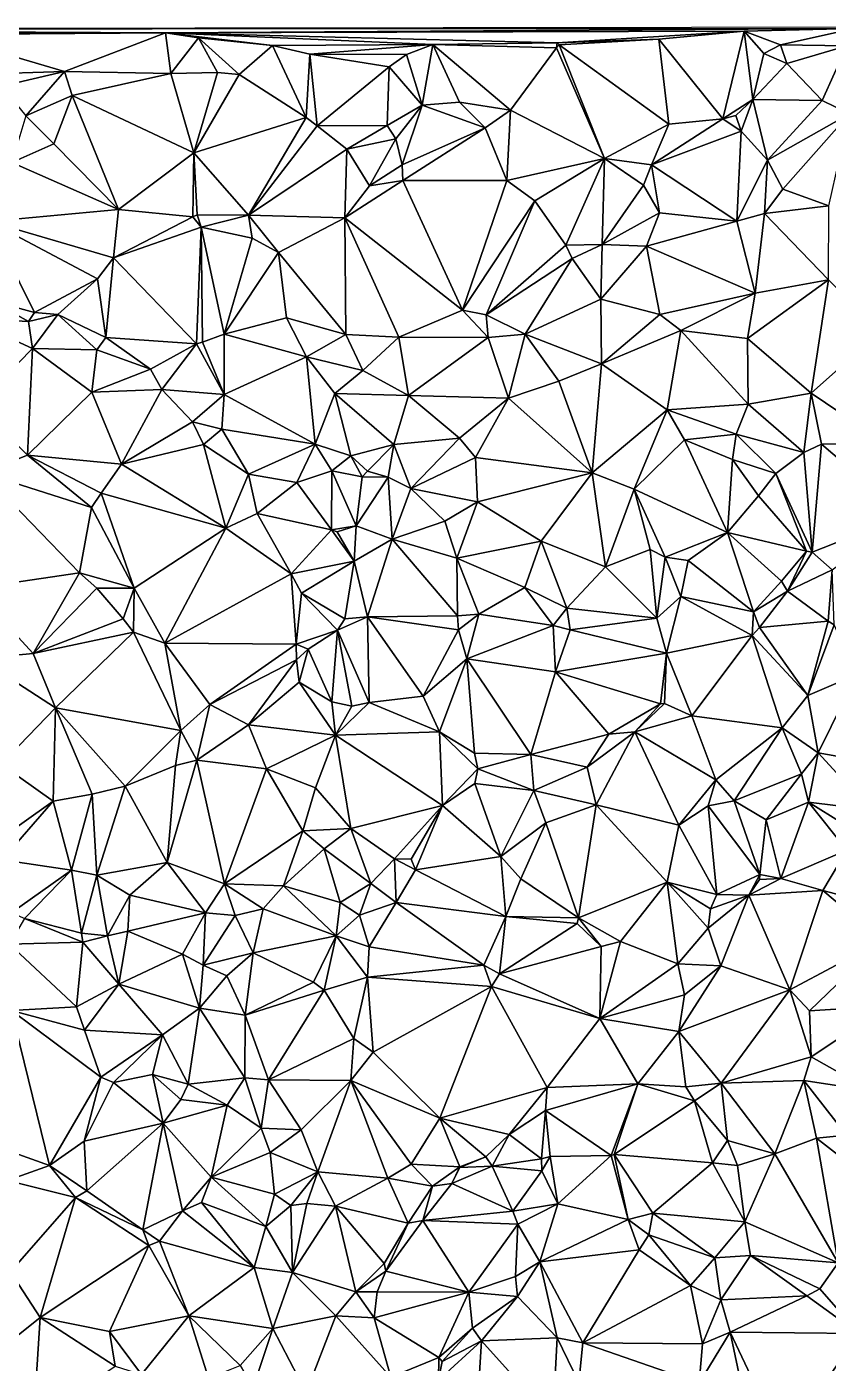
# Model space of a CAD drawing. Header units: metres. Extents: x -15 to 15, y -15 to 15.
# Drawn here: x -4.93 to 4.99, y -1.55 to 14.99 of the extents above; entities that cross this region are included whole.
import ezdxf

# ---------------------------------------------------------------- set-up
doc = ezdxf.new("R2010")
doc.units = ezdxf.units.M
doc.layers.add('STREET_MESH', color=7, linetype='Continuous')

msp = doc.modelspace()

# ---------------------------------------------------------------- linework, layer by layer
at = {"layer": 'STREET_MESH'}
for points in [[(9.437, 14.995), (-12.063, 14.966), (5.308, 14.973)], [(-12.063, 14.966), (-3.208, 14.921), (5.308, 14.973)], [(-9.288, 14.923), (-3.208, 14.921), (-12.063, 14.966)], [(-3.208, 14.921), (-9.288, 14.923), (-6.015, 14.897)], [(-4.457, 14.44), (-3.208, 14.921), (-6.015, 14.897)], [(-5.504, 14.409), (-4.457, 14.44), (-6.015, 14.897)], [(-4.457, 14.44), (-3.145, 14.416), (-3.208, 14.921)], [(-3.208, 14.921), (3.948, 14.94), (5.308, 14.973)], [(1.634, 14.796), (3.948, 14.94), (-3.208, 14.921)], [(1.634, 14.796), (-3.208, 14.921), (0.098, 14.773)], [(-3.208, 14.921), (-1.887, 14.763), (0.098, 14.773)], [(-2.8, 14.858), (-1.887, 14.763), (-3.208, 14.921)], [(-3.145, 14.416), (-2.8, 14.858), (-3.208, 14.921)], [(3.948, 14.94), (1.634, 14.796), (2.892, 14.84)], [(3.685, 13.854), (3.948, 14.94), (2.892, 14.84)], [(4.054, 14.095), (3.948, 14.94), (3.685, 13.854)], [(3.948, 14.94), (4.398, 14.772), (5.308, 14.973)], [(4.054, 14.095), (4.191, 14.664), (3.948, 14.94)], [(4.191, 14.664), (4.398, 14.772), (3.948, 14.94)], [(4.398, 14.772), (5.22, 14.76), (5.308, 14.973)], [(-2.566, 14.43), (-2.8, 14.858), (-3.145, 14.416)], [(-2.8, 14.858), (-2.566, 14.43), (-2.3, 14.402)], [(-1.887, 14.763), (-2.8, 14.858), (-2.3, 14.402)], [(-1.887, 14.763), (-2.3, 14.402), (-1.47, 13.871)], [(0.098, 14.773), (-1.887, 14.763), (-1.422, 14.654)], [(-1.887, 14.763), (-1.47, 13.871), (-1.422, 14.654)], [(-0.227, 14.652), (0.098, 14.773), (-1.422, 14.654)], [(-0.227, 14.652), (-0.033, 14.023), (0.098, 14.773)], [(-0.033, 14.023), (0.428, 14.06), (0.098, 14.773)], [(1.627, 14.733), (1.634, 14.796), (0.098, 14.773)], [(1.06, 13.963), (1.627, 14.733), (0.098, 14.773)], [(0.428, 14.06), (1.06, 13.963), (0.098, 14.773)], [(1.627, 14.733), (1.06, 13.963), (2.22, 13.362)], [(1.661, 14.769), (1.634, 14.796), (1.627, 14.733)], [(1.661, 14.769), (1.627, 14.733), (2.22, 13.362)], [(1.634, 14.796), (1.661, 14.769), (2.892, 14.84)], [(1.661, 14.769), (3.018, 13.787), (2.892, 14.84)], [(3.018, 13.787), (1.661, 14.769), (2.22, 13.362)], [(3.018, 13.787), (3.685, 13.854), (2.892, 14.84)], [(4.398, 14.772), (4.191, 14.664), (4.475, 14.541)], [(4.398, 14.772), (4.475, 14.541), (5.22, 14.76)], [(4.475, 14.541), (4.915, 14.082), (5.22, 14.76)], [(4.915, 14.082), (5.251, 13.916), (5.22, 14.76)], [(-1.422, 14.654), (-1.47, 13.871), (-1.335, 13.768)], [(-0.443, 14.498), (-1.422, 14.654), (-1.335, 13.768)], [(-0.443, 14.498), (-0.227, 14.652), (-1.422, 14.654)], [(-0.033, 14.023), (-0.227, 14.652), (-0.443, 14.498)], [(4.475, 14.541), (4.191, 14.664), (4.054, 14.095)], [(-4.457, 14.44), (-5.504, 14.409), (-5.232, 14.257)], [(-4.936, 13.892), (-4.457, 14.44), (-5.232, 14.257)], [(-4.457, 14.44), (-4.936, 13.892), (-4.362, 14.142)], [(-3.145, 14.416), (-4.457, 14.44), (-4.362, 14.142)], [(-2.86, 13.432), (-3.145, 14.416), (-4.362, 14.142)], [(-2.566, 14.43), (-3.145, 14.416), (-2.86, 13.432)], [(-2.3, 14.402), (-2.566, 14.43), (-2.86, 13.432)], [(-1.47, 13.871), (-2.3, 14.402), (-2.86, 13.432)], [(-0.469, 13.774), (-0.443, 14.498), (-1.335, 13.768)], [(-0.469, 13.774), (-0.033, 14.023), (-0.443, 14.498)], [(4.475, 14.541), (4.054, 14.095), (4.915, 14.082)], [(-4.936, 13.892), (-4.592, 13.546), (-4.362, 14.142)], [(-4.592, 13.546), (-3.79, 12.733), (-4.362, 14.142)], [(-3.79, 12.733), (-2.86, 13.432), (-4.362, 14.142)], [(3.847, 13.897), (4.054, 14.095), (3.685, 13.854)], [(3.847, 13.897), (3.913, 13.702), (4.054, 14.095)], [(4.054, 14.095), (3.913, 13.702), (4.237, 13.343)], [(4.054, 14.095), (4.237, 13.343), (4.915, 14.082)], [(4.237, 13.343), (5.251, 13.916), (4.915, 14.082)], [(-0.362, 13.608), (-0.033, 14.023), (-0.469, 13.774)], [(-0.033, 14.023), (-0.362, 13.608), (-0.28, 13.287)], [(0.744, 13.744), (-0.033, 14.023), (-0.28, 13.287)], [(0.744, 13.744), (0.428, 14.06), (-0.033, 14.023)], [(0.744, 13.744), (1.06, 13.963), (0.428, 14.06)], [(1.06, 13.963), (0.744, 13.744), (1.014, 13.091)], [(1.06, 13.963), (1.014, 13.091), (2.22, 13.362)], [(5.251, 13.916), (4.237, 13.343), (4.425, 12.983)], [(4.997, 12.778), (5.251, 13.916), (4.425, 12.983)], [(-4.936, 13.892), (-5.112, 13.313), (-4.592, 13.546)], [(-2.184, 12.661), (-1.47, 13.871), (-2.86, 13.432)], [(-1.47, 13.871), (-2.184, 12.661), (-1.335, 13.768)], [(-2.184, 12.661), (-0.967, 13.481), (-1.335, 13.768)], [(-0.967, 13.481), (-0.469, 13.774), (-1.335, 13.768)], [(-0.967, 13.481), (-0.362, 13.608), (-0.469, 13.774)], [(-0.273, 13.09), (0.744, 13.744), (-0.28, 13.287)], [(0.744, 13.744), (-0.273, 13.09), (1.014, 13.091)], [(2.802, 13.283), (3.018, 13.787), (2.22, 13.362)], [(3.018, 13.787), (2.802, 13.283), (3.685, 13.854)], [(2.802, 13.283), (3.913, 13.702), (3.685, 13.854)], [(3.913, 13.702), (3.847, 13.897), (3.685, 13.854)], [(-0.362, 13.608), (-0.967, 13.481), (-0.686, 13.027)], [(-0.362, 13.608), (-0.686, 13.027), (-0.28, 13.287)], [(3.913, 13.702), (2.802, 13.283), (3.857, 12.588)], [(4.237, 13.343), (3.913, 13.702), (3.857, 12.588)], [(-5.112, 13.313), (-3.79, 12.733), (-4.592, 13.546)], [(-3.79, 12.733), (-2.872, 12.642), (-2.86, 13.432)], [(-2.872, 12.642), (-2.816, 12.666), (-2.86, 13.432)], [(-2.816, 12.666), (-2.184, 12.661), (-2.86, 13.432)], [(-0.967, 13.481), (-2.184, 12.661), (-0.99, 12.63)], [(-0.686, 13.027), (-0.967, 13.481), (-0.99, 12.63)], [(-3.79, 12.733), (-5.112, 13.313), (-5.389, 12.585)], [(-0.686, 13.027), (-0.273, 13.09), (-0.28, 13.287)], [(1.014, 13.091), (1.359, 12.838), (2.22, 13.362)], [(1.359, 12.838), (1.742, 12.289), (2.22, 13.362)], [(1.742, 12.289), (2.193, 12.299), (2.22, 13.362)], [(2.193, 12.299), (2.705, 13.032), (2.22, 13.362)], [(2.705, 13.032), (2.802, 13.283), (2.22, 13.362)], [(2.902, 12.691), (2.802, 13.283), (2.705, 13.032)], [(2.802, 13.283), (2.902, 12.691), (3.857, 12.588)], [(4.202, 12.683), (4.237, 13.343), (3.857, 12.588)], [(4.237, 13.343), (4.202, 12.683), (4.425, 12.983)], [(-0.273, 13.09), (-0.686, 13.027), (-0.99, 12.63)], [(0.466, 11.484), (-0.273, 13.09), (-0.99, 12.63)], [(-0.273, 13.09), (0.466, 11.484), (1.014, 13.091)], [(0.466, 11.484), (1.359, 12.838), (1.014, 13.091)], [(2.193, 12.299), (2.902, 12.691), (2.705, 13.032)], [(4.202, 12.683), (4.997, 12.778), (4.425, 12.983)], [(0.466, 11.484), (0.758, 11.427), (1.359, 12.838)], [(0.758, 11.427), (1.742, 12.289), (1.359, 12.838)], [(4.991, 11.86), (4.997, 12.778), (4.202, 12.683)], [(-3.79, 12.733), (-5.389, 12.585), (-3.854, 12.132)], [(-3.854, 12.132), (-5.389, 12.585), (-4.052, 11.875)], [(-5.389, 12.585), (-4.828, 11.457), (-4.052, 11.875)], [(-4.828, 11.457), (-5.389, 12.585), (-5.362, 11.6)], [(-2.872, 12.642), (-3.79, 12.733), (-3.854, 12.132)], [(-2.872, 12.642), (-3.854, 12.132), (-2.769, 12.513)], [(-2.816, 12.666), (-2.872, 12.642), (-2.769, 12.513)], [(-2.184, 12.661), (-2.816, 12.666), (-2.769, 12.513)], [(-2.136, 12.379), (-2.184, 12.661), (-2.769, 12.513)], [(-0.99, 12.63), (-2.184, 12.661), (-1.812, 12.2)], [(-2.184, 12.661), (-2.136, 12.379), (-1.812, 12.2)], [(-0.979, 11.183), (-0.99, 12.63), (-1.812, 12.2)], [(-0.99, 12.63), (-0.979, 11.183), (-0.324, 11.15)], [(0.466, 11.484), (-0.99, 12.63), (-0.324, 11.15)], [(2.902, 12.691), (2.193, 12.299), (2.739, 12.28)], [(2.902, 12.691), (2.739, 12.28), (3.857, 12.588)], [(3.857, 12.588), (2.739, 12.28), (4.083, 11.694)], [(4.202, 12.683), (3.857, 12.588), (4.083, 11.694)], [(4.991, 11.86), (4.202, 12.683), (4.083, 11.694)], [(-2.769, 12.513), (-3.854, 12.132), (-2.825, 11.069)], [(-2.752, 11.091), (-2.769, 12.513), (-2.825, 11.069)], [(-2.769, 12.513), (-2.752, 11.091), (-2.482, 11.189)], [(-2.136, 12.379), (-2.769, 12.513), (-2.482, 11.189)], [(-1.812, 12.2), (-2.136, 12.379), (-2.482, 11.189)], [(1.742, 12.289), (0.758, 11.427), (1.823, 12.125)], [(1.742, 12.289), (1.823, 12.125), (2.193, 12.299)], [(2.193, 12.299), (1.823, 12.125), (2.175, 11.623)], [(2.739, 12.28), (2.193, 12.299), (2.175, 11.623)], [(2.906, 11.43), (2.739, 12.28), (2.175, 11.623)], [(2.739, 12.28), (2.906, 11.43), (4.083, 11.694)], [(-3.947, 11.148), (-3.854, 12.132), (-4.052, 11.875)], [(-3.854, 12.132), (-3.947, 11.148), (-2.825, 11.069)], [(-1.712, 11.389), (-1.812, 12.2), (-2.482, 11.189)], [(-1.712, 11.389), (-0.979, 11.183), (-1.812, 12.2)], [(0.758, 11.427), (1.238, 11.189), (1.823, 12.125)], [(1.823, 12.125), (1.238, 11.189), (2.175, 11.623)], [(-4.828, 11.457), (-4.542, 11.432), (-4.052, 11.875)], [(-4.542, 11.432), (-3.947, 11.148), (-4.052, 11.875)], [(3.99, 11.135), (4.991, 11.86), (4.083, 11.694)], [(4.991, 11.86), (3.99, 11.135), (4.779, 10.458)], [(5.641, 11.226), (4.991, 11.86), (4.779, 10.458)], [(-5.675, 11.386), (-4.906, 11.344), (-5.362, 11.6)], [(-4.906, 11.344), (-4.828, 11.457), (-5.362, 11.6)], [(1.238, 11.189), (2.182, 10.82), (2.175, 11.623)], [(2.182, 10.82), (2.906, 11.43), (2.175, 11.623)], [(2.906, 11.43), (3.167, 11.232), (4.083, 11.694)], [(3.167, 11.232), (3.99, 11.135), (4.083, 11.694)], [(-4.906, 11.344), (-4.542, 11.432), (-4.828, 11.457)], [(-4.542, 11.432), (-4.906, 11.344), (-4.853, 11.013)], [(-4.057, 10.994), (-4.542, 11.432), (-4.853, 11.013)], [(-3.947, 11.148), (-4.542, 11.432), (-4.057, 10.994)], [(0.78, 11.149), (0.466, 11.484), (-0.324, 11.15)], [(0.78, 11.149), (0.758, 11.427), (0.466, 11.484)], [(0.78, 11.149), (1.238, 11.189), (0.758, 11.427)], [(3.167, 11.232), (2.906, 11.43), (2.182, 10.82)], [(-5.675, 11.386), (-5.539, 10.314), (-4.853, 11.013)], [(-4.906, 11.344), (-5.675, 11.386), (-4.853, 11.013)], [(-1.466, 10.906), (-1.712, 11.389), (-2.482, 11.189)], [(-1.712, 11.389), (-1.466, 10.906), (-0.979, 11.183)], [(-3.395, 10.757), (-3.947, 11.148), (-4.057, 10.994)], [(-3.947, 11.148), (-3.395, 10.757), (-2.825, 11.069)], [(-2.752, 11.091), (-2.825, 11.069), (-2.485, 10.442)], [(-2.752, 11.091), (-2.485, 10.442), (-2.482, 11.189)], [(-2.485, 10.442), (-1.466, 10.906), (-2.482, 11.189)], [(-1.466, 10.906), (-0.767, 10.74), (-0.979, 11.183)], [(-0.979, 11.183), (-0.767, 10.74), (-0.324, 11.15)], [(-0.767, 10.74), (-0.204, 10.429), (-0.324, 11.15)], [(-0.204, 10.429), (0.78, 11.149), (-0.324, 11.15)], [(1.033, 10.395), (0.78, 11.149), (-0.204, 10.429)], [(1.238, 11.189), (0.78, 11.149), (1.033, 10.395)], [(1.654, 10.607), (1.238, 11.189), (1.033, 10.395)], [(1.238, 11.189), (1.654, 10.607), (2.182, 10.82)], [(3.167, 11.232), (2.182, 10.82), (2.997, 10.252)], [(3.167, 11.232), (2.997, 10.252), (4, 10.32)], [(3.99, 11.135), (3.167, 11.232), (4, 10.32)], [(3.99, 11.135), (4, 10.32), (4.779, 10.458)], [(5.69, 9.841), (5.641, 11.226), (4.779, 10.458)], [(-5.539, 10.314), (-4.915, 9.689), (-4.853, 11.013)], [(-4.915, 9.689), (-4.119, 10.47), (-4.853, 11.013)], [(-4.119, 10.47), (-4.057, 10.994), (-4.853, 11.013)], [(-4.119, 10.47), (-3.395, 10.757), (-4.057, 10.994)], [(-2.825, 11.069), (-3.395, 10.757), (-3.255, 10.505)], [(-2.485, 10.442), (-2.825, 11.069), (-3.255, 10.505)], [(-3.395, 10.757), (-4.119, 10.47), (-3.255, 10.505)], [(-1.358, 9.828), (-1.466, 10.906), (-2.485, 10.442)], [(-0.767, 10.74), (-1.466, 10.906), (-1.113, 10.453)], [(-1.466, 10.906), (-1.358, 9.828), (-1.113, 10.453)], [(2.182, 10.82), (1.654, 10.607), (2.069, 9.47)], [(2.997, 10.252), (2.182, 10.82), (2.069, 9.47)], [(-0.204, 10.429), (-0.767, 10.74), (-1.113, 10.453)], [(1.654, 10.607), (1.033, 10.395), (2.069, 9.47)], [(-4.119, 10.47), (-4.915, 9.689), (-3.753, 9.578)], [(-4.119, 10.47), (-3.753, 9.578), (-3.255, 10.505)], [(-3.753, 9.578), (-2.876, 10.105), (-3.255, 10.505)], [(-2.876, 10.105), (-2.485, 10.442), (-3.255, 10.505)], [(-2.876, 10.105), (-2.514, 10.011), (-2.485, 10.442)], [(-2.514, 10.011), (-1.358, 9.828), (-2.485, 10.442)], [(-1.358, 9.828), (-0.916, 9.682), (-1.113, 10.453)], [(-0.916, 9.682), (-0.385, 9.824), (-1.113, 10.453)], [(-0.385, 9.824), (-0.204, 10.429), (-1.113, 10.453)], [(-0.204, 10.429), (-0.385, 9.824), (0.426, 9.9)], [(1.033, 10.395), (-0.204, 10.429), (0.426, 9.9)], [(4, 10.32), (4.688, 9.725), (4.779, 10.458)], [(4.779, 10.458), (4.688, 9.725), (4.905, 9.826)], [(5.69, 9.841), (4.779, 10.458), (4.905, 9.826)], [(-4.915, 9.689), (-5.539, 10.314), (-5.471, 9.47)], [(1.033, 10.395), (0.426, 9.9), (0.624, 9.662)], [(1.033, 10.395), (0.624, 9.662), (2.069, 9.47)], [(4, 10.32), (2.997, 10.252), (3.849, 9.95)], [(4.688, 9.725), (4, 10.32), (3.849, 9.95)], [(-2.876, 10.105), (-3.753, 9.578), (-2.738, 9.821)], [(-2.514, 10.011), (-2.876, 10.105), (-2.738, 9.821)], [(2.586, 9.269), (2.997, 10.252), (2.069, 9.47)], [(3.209, 9.88), (2.997, 10.252), (2.586, 9.269)], [(2.997, 10.252), (3.209, 9.88), (3.849, 9.95)], [(-2.181, 9.454), (-2.514, 10.011), (-2.738, 9.821)], [(-2.181, 9.454), (-1.358, 9.828), (-2.514, 10.011)], [(3.209, 9.88), (3.805, 9.635), (3.849, 9.95)], [(3.805, 9.635), (4.341, 9.462), (3.849, 9.95)], [(4.341, 9.462), (4.688, 9.725), (3.849, 9.95)], [(-3.753, 9.578), (-2.464, 8.786), (-2.738, 9.821)], [(-2.464, 8.786), (-2.181, 9.454), (-2.738, 9.821)], [(-1.358, 9.828), (-2.181, 9.454), (-1.583, 9.352)], [(-1.151, 9.496), (-1.358, 9.828), (-1.583, 9.352)], [(-1.358, 9.828), (-1.151, 9.496), (-0.916, 9.682)], [(-0.711, 9.493), (-0.385, 9.824), (-0.916, 9.682)], [(-0.385, 9.824), (-0.711, 9.493), (-0.455, 9.418)], [(-0.385, 9.824), (-0.455, 9.418), (-0.173, 9.277)], [(0.426, 9.9), (-0.385, 9.824), (-0.173, 9.277)], [(0.624, 9.662), (0.426, 9.9), (-0.173, 9.277)], [(3.209, 9.88), (2.586, 9.269), (3.741, 8.732)], [(3.805, 9.635), (3.209, 9.88), (3.741, 8.732)], [(4.688, 9.725), (4.791, 8.489), (4.905, 9.826)], [(4.791, 8.489), (5.942, 8.943), (4.905, 9.826)], [(5.942, 8.943), (5.69, 9.841), (4.905, 9.826)], [(-4.915, 9.689), (-5.471, 9.47), (-4.123, 9.044)], [(-4.915, 9.689), (-4.007, 9.22), (-3.753, 9.578)], [(-4.007, 9.22), (-4.915, 9.689), (-4.123, 9.044)], [(-1.151, 9.496), (-0.776, 9.423), (-0.916, 9.682)], [(-0.776, 9.423), (-0.711, 9.493), (-0.916, 9.682)], [(0.648, 9.112), (0.624, 9.662), (-0.173, 9.277)], [(0.624, 9.662), (0.648, 9.112), (2.069, 9.47)], [(4.126, 9.187), (3.805, 9.635), (3.741, 8.732)], [(3.805, 9.635), (4.126, 9.187), (4.341, 9.462)], [(4.791, 8.489), (4.688, 9.725), (4.341, 9.462)], [(-5.471, 9.47), (-5.587, 8.039), (-4.273, 8.233)], [(-5.471, 9.47), (-4.273, 8.233), (-4.123, 9.044)], [(-3.753, 9.578), (-4.007, 9.22), (-2.464, 8.786)], [(-2.077, 8.967), (-2.181, 9.454), (-2.464, 8.786)], [(-2.181, 9.454), (-2.077, 8.967), (-1.583, 9.352)], [(-1.155, 8.765), (-1.151, 9.496), (-1.583, 9.352)], [(-1.151, 9.496), (-1.155, 8.765), (-0.851, 8.815)], [(-0.776, 9.423), (-1.151, 9.496), (-0.851, 8.815)], [(-0.711, 9.493), (-0.776, 9.423), (-0.455, 9.418)], [(0.648, 9.112), (1.436, 8.627), (2.069, 9.47)], [(2.069, 9.47), (1.436, 8.627), (2.233, 8.309)], [(2.586, 9.269), (2.069, 9.47), (2.233, 8.309)], [(4.341, 9.462), (4.126, 9.187), (4.721, 8.502)], [(4.791, 8.489), (4.341, 9.462), (4.721, 8.502)], [(-2.077, 8.967), (-1.155, 8.765), (-1.583, 9.352)], [(-0.455, 9.418), (-0.776, 9.423), (-0.851, 8.815)], [(-0.405, 8.65), (-0.455, 9.418), (-0.851, 8.815)], [(-0.455, 9.418), (-0.405, 8.65), (-0.173, 9.277)], [(-0.405, 8.65), (0.244, 8.873), (-0.173, 9.277)], [(0.244, 8.873), (0.648, 9.112), (-0.173, 9.277)], [(2.786, 8.522), (2.586, 9.269), (2.233, 8.309)], [(2.586, 9.269), (2.971, 8.426), (3.741, 8.732)], [(2.786, 8.522), (2.971, 8.426), (2.586, 9.269)], [(-3.599, 8.045), (-4.007, 9.22), (-4.123, 9.044)], [(-4.007, 9.22), (-3.599, 8.045), (-2.464, 8.786)], [(0.648, 9.112), (0.244, 8.873), (0.396, 8.415)], [(1.436, 8.627), (0.648, 9.112), (0.396, 8.415)], [(4.126, 9.187), (3.741, 8.732), (4.721, 8.502)], [(-4.273, 8.233), (-3.599, 8.045), (-4.123, 9.044)], [(-1.656, 8.221), (-2.077, 8.967), (-2.464, 8.786)], [(-1.155, 8.765), (-2.077, 8.967), (-1.656, 8.221)], [(4.791, 8.489), (5.038, 8.272), (5.942, 8.943)], [(-2.464, 8.786), (-3.599, 8.045), (-3.218, 7.361)], [(-1.656, 8.221), (-2.464, 8.786), (-3.218, 7.361)], [(-0.851, 8.815), (-1.155, 8.765), (-1.086, 8.741)], [(-0.875, 8.376), (-0.851, 8.815), (-1.086, 8.741)], [(-0.875, 8.376), (-0.405, 8.65), (-0.851, 8.815)], [(0.244, 8.873), (-0.405, 8.65), (0.396, 8.415)], [(-0.875, 8.376), (-1.155, 8.765), (-1.656, 8.221)], [(-1.155, 8.765), (-0.875, 8.376), (-1.086, 8.741)], [(-0.711, 7.689), (-0.405, 8.65), (-0.875, 8.376)], [(0.402, 7.702), (-0.405, 8.65), (-0.711, 7.689)], [(-0.405, 8.65), (0.402, 7.702), (0.396, 8.415)], [(1.234, 8.052), (1.436, 8.627), (0.396, 8.415)], [(1.234, 8.052), (1.755, 7.796), (1.436, 8.627)], [(1.436, 8.627), (1.755, 7.796), (2.233, 8.309)], [(2.971, 8.426), (3.255, 8.386), (3.741, 8.732)], [(3.255, 8.386), (4.066, 7.75), (3.741, 8.732)], [(3.741, 8.732), (4.412, 8.132), (4.721, 8.502)], [(4.066, 7.75), (4.412, 8.132), (3.741, 8.732)], [(2.867, 7.674), (2.786, 8.522), (2.233, 8.309)], [(2.786, 8.522), (2.867, 7.674), (2.971, 8.426)], [(4.412, 8.132), (4.483, 8.007), (4.721, 8.502)], [(4.483, 8.007), (4.791, 8.489), (4.721, 8.502)], [(4.791, 8.489), (4.483, 8.007), (5.038, 8.272)], [(-1.526, 7.983), (-0.875, 8.376), (-1.656, 8.221)], [(-1.526, 7.983), (-0.992, 7.665), (-0.875, 8.376)], [(-0.992, 7.665), (-0.711, 7.689), (-0.875, 8.376)], [(0.667, 7.721), (1.234, 8.052), (0.396, 8.415)], [(0.402, 7.702), (0.667, 7.721), (0.396, 8.415)], [(1.755, 7.796), (2.867, 7.674), (2.233, 8.309)], [(2.867, 7.674), (3.167, 7.94), (2.971, 8.426)], [(3.167, 7.94), (3.255, 8.386), (2.971, 8.426)], [(3.255, 8.386), (3.167, 7.94), (4.066, 7.75)], [(-5.587, 8.039), (-4.848, 7.235), (-4.273, 8.233)], [(-4.848, 7.235), (-4.057, 8.044), (-4.273, 8.233)], [(-4.057, 8.044), (-3.599, 8.045), (-4.273, 8.233)], [(-1.656, 8.221), (-3.218, 7.361), (-1.592, 7.35)], [(-1.526, 7.983), (-1.656, 8.221), (-1.592, 7.35)], [(4.483, 8.007), (4.412, 8.132), (4.066, 7.75)], [(4.483, 8.007), (4.986, 7.637), (5.038, 8.272)], [(4.986, 7.637), (5.063, 7.589), (5.038, 8.272)], [(-5.587, 8.039), (-5.516, 7.174), (-4.848, 7.235)], [(-4.848, 7.235), (-3.732, 7.663), (-4.057, 8.044)], [(-3.732, 7.663), (-3.599, 8.045), (-4.057, 8.044)], [(-3.599, 8.045), (-3.732, 7.663), (-3.604, 7.499)], [(-3.218, 7.361), (-3.599, 8.045), (-3.604, 7.499)], [(-1.082, 7.524), (-1.526, 7.983), (-1.592, 7.35)], [(-1.082, 7.524), (-0.992, 7.665), (-1.526, 7.983)], [(0.667, 7.721), (1.587, 7.582), (1.234, 8.052)], [(1.234, 8.052), (1.587, 7.582), (1.755, 7.796)], [(4.137, 7.556), (4.483, 8.007), (4.066, 7.75)], [(4.483, 8.007), (4.137, 7.556), (4.986, 7.637)], [(1.755, 7.796), (1.587, 7.582), (1.795, 7.529)], [(2.867, 7.674), (1.755, 7.796), (1.795, 7.529)], [(2.987, 7.237), (3.167, 7.94), (2.867, 7.674)], [(3.167, 7.94), (2.987, 7.237), (4.046, 7.458)], [(4.066, 7.75), (3.167, 7.94), (4.046, 7.458)], [(-3.732, 7.663), (-4.848, 7.235), (-3.604, 7.499)], [(-0.711, 7.689), (-1.082, 7.524), (-0.69, 6.63)], [(-0.992, 7.665), (-1.082, 7.524), (-0.711, 7.689)], [(0.413, 7.528), (0.402, 7.702), (-0.711, 7.689)], [(-0.711, 7.689), (-0.69, 6.63), (-0.023, 6.707)], [(0.413, 7.528), (-0.711, 7.689), (-0.023, 6.707)], [(0.402, 7.702), (0.413, 7.528), (0.667, 7.721)], [(0.667, 7.721), (0.413, 7.528), (0.519, 7.168)], [(1.587, 7.582), (0.667, 7.721), (0.519, 7.168)], [(2.987, 7.237), (2.867, 7.674), (1.795, 7.529)], [(4.137, 7.556), (4.066, 7.75), (4.046, 7.458)], [(4.986, 7.637), (4.137, 7.556), (4.735, 6.715)], [(5.063, 7.589), (4.986, 7.637), (4.735, 6.715)], [(-4.848, 7.235), (-4.57, 6.563), (-3.604, 7.499)], [(-4.57, 6.563), (-3.02, 6.282), (-3.604, 7.499)], [(-3.02, 6.282), (-3.218, 7.361), (-3.604, 7.499)], [(-1.445, 7.288), (-1.082, 7.524), (-1.592, 7.35)], [(-1.082, 7.524), (-1.445, 7.288), (-1.151, 6.636)], [(-0.906, 6.581), (-1.082, 7.524), (-1.151, 6.636)], [(-1.082, 7.524), (-0.906, 6.581), (-0.69, 6.63)], [(0.519, 7.168), (0.413, 7.528), (-0.023, 6.707)], [(1.587, 7.582), (0.519, 7.168), (1.613, 7.009)], [(1.795, 7.529), (1.587, 7.582), (1.613, 7.009)], [(2.987, 7.237), (1.795, 7.529), (1.613, 7.009)], [(2.987, 7.237), (3.302, 6.461), (4.046, 7.458)], [(3.302, 6.461), (4.419, 6.314), (4.046, 7.458)], [(4.137, 7.556), (4.046, 7.458), (4.735, 6.715)], [(4.046, 7.458), (4.419, 6.314), (4.735, 6.715)], [(5.343, 6.976), (5.063, 7.589), (4.735, 6.715)], [(-3.218, 7.361), (-2.662, 6.603), (-1.592, 7.35)], [(-2.662, 6.603), (-3.218, 7.361), (-3.02, 6.282)], [(-2.662, 6.603), (-1.589, 7.158), (-1.592, 7.35)], [(-1.589, 7.158), (-1.445, 7.288), (-1.592, 7.35)], [(-1.557, 6.881), (-1.445, 7.288), (-1.589, 7.158)], [(-1.445, 7.288), (-1.557, 6.881), (-1.151, 6.636)], [(-4.848, 7.235), (-5.516, 7.174), (-4.57, 6.563)], [(-5.516, 7.174), (-5.244, 5.865), (-4.57, 6.563)], [(-1.589, 7.158), (-2.662, 6.603), (-2.181, 6.35)], [(-1.557, 6.881), (-1.589, 7.158), (-2.181, 6.35)], [(0.18, 6.263), (0.519, 7.168), (-0.023, 6.707)], [(0.18, 6.263), (0.612, 6.002), (0.519, 7.168)], [(0.519, 7.168), (1.309, 5.984), (1.613, 7.009)], [(0.612, 6.002), (1.309, 5.984), (0.519, 7.168)], [(2.913, 6.612), (2.987, 7.237), (1.613, 7.009)], [(2.987, 7.237), (2.913, 6.612), (2.963, 6.614)], [(3.302, 6.461), (2.987, 7.237), (2.963, 6.614)], [(1.309, 5.984), (2.273, 6.236), (1.613, 7.009)], [(2.273, 6.236), (2.913, 6.612), (1.613, 7.009)], [(4.863, 6.005), (5.343, 6.976), (4.735, 6.715)], [(5.343, 6.976), (4.863, 6.005), (5.601, 5.874)], [(-1.108, 6.224), (-1.557, 6.881), (-2.181, 6.35)], [(-1.151, 6.636), (-1.557, 6.881), (-1.108, 6.224)], [(-0.906, 6.581), (-1.151, 6.636), (-1.108, 6.224)], [(-0.69, 6.63), (-1.108, 6.224), (0.18, 6.263)], [(-0.69, 6.63), (-0.906, 6.581), (-1.108, 6.224)], [(-0.69, 6.63), (0.18, 6.263), (-0.023, 6.707)], [(4.419, 6.314), (4.863, 6.005), (4.735, 6.715)], [(-5.244, 5.865), (-4.598, 5.406), (-4.57, 6.563)], [(-4.57, 6.563), (-4.598, 5.406), (-4.115, 5.494)], [(-3.708, 5.591), (-4.57, 6.563), (-4.115, 5.494)], [(-4.57, 6.563), (-3.708, 5.591), (-3.02, 6.282)], [(-2.822, 5.914), (-2.662, 6.603), (-3.02, 6.282)], [(-2.662, 6.603), (-2.822, 5.914), (-2.181, 6.35)], [(2.598, 6.264), (2.913, 6.612), (2.273, 6.236)], [(2.913, 6.612), (2.598, 6.264), (2.963, 6.614)], [(2.598, 6.264), (3.302, 6.461), (2.963, 6.614)], [(3.302, 6.461), (2.598, 6.264), (3.6, 5.669)], [(3.302, 6.461), (3.6, 5.669), (4.419, 6.314)], [(-2.822, 5.914), (-1.958, 5.805), (-2.181, 6.35)], [(-1.958, 5.805), (-1.108, 6.224), (-2.181, 6.35)], [(3.6, 5.669), (3.826, 5.41), (4.419, 6.314)], [(4.419, 6.314), (3.826, 5.41), (4.659, 5.746)], [(4.419, 6.314), (4.659, 5.746), (4.863, 6.005)], [(-3.708, 5.591), (-3.085, 5.846), (-3.02, 6.282)], [(-3.085, 5.846), (-2.822, 5.914), (-3.02, 6.282)], [(-1.354, 5.572), (-1.108, 6.224), (-1.958, 5.805)], [(-1.354, 5.572), (-0.915, 5.066), (-1.108, 6.224)], [(-1.108, 6.224), (0.219, 5.353), (0.18, 6.263)], [(-0.915, 5.066), (0.219, 5.353), (-1.108, 6.224)], [(0.219, 5.353), (0.653, 5.805), (0.18, 6.263)], [(0.653, 5.805), (0.612, 6.002), (0.18, 6.263)], [(2.273, 6.236), (1.309, 5.984), (2.006, 5.828)], [(2.598, 6.264), (2.273, 6.236), (2.006, 5.828)], [(2.116, 5.359), (2.598, 6.264), (2.006, 5.828)], [(2.116, 5.359), (3.141, 5.108), (2.598, 6.264)], [(2.598, 6.264), (3.141, 5.108), (3.6, 5.669)], [(0.612, 6.002), (0.653, 5.805), (1.309, 5.984)], [(0.653, 5.805), (1.348, 5.539), (1.309, 5.984)], [(1.309, 5.984), (1.348, 5.539), (2.006, 5.828)], [(4.863, 6.005), (4.659, 5.746), (4.745, 5.395)], [(5.512, 5.301), (4.863, 6.005), (4.745, 5.395)], [(4.863, 6.005), (5.512, 5.301), (5.601, 5.874)], [(-4.598, 5.406), (-5.244, 5.865), (-5.38, 4.855)], [(-3.708, 5.591), (-3.19, 4.647), (-3.085, 5.846)], [(-3.19, 4.647), (-2.822, 5.914), (-3.085, 5.846)], [(-3.19, 4.647), (-2.481, 4.384), (-2.822, 5.914)], [(-2.822, 5.914), (-2.481, 4.384), (-1.958, 5.805)], [(-2.481, 4.384), (-1.51, 5.04), (-1.958, 5.805)], [(-1.51, 5.04), (-1.354, 5.572), (-1.958, 5.805)], [(0.653, 5.805), (0.219, 5.353), (0.618, 5.627)], [(1.348, 5.539), (0.653, 5.805), (0.618, 5.627)], [(1.348, 5.539), (2.116, 5.359), (2.006, 5.828)], [(0.618, 5.627), (0.219, 5.353), (0.94, 4.722)], [(1.348, 5.539), (0.618, 5.627), (0.94, 4.722)], [(3.141, 5.108), (3.505, 5.348), (3.6, 5.669)], [(3.6, 5.669), (3.505, 5.348), (3.826, 5.41)], [(3.826, 5.41), (4.221, 5.176), (4.659, 5.746)], [(4.659, 5.746), (4.221, 5.176), (4.745, 5.395)], [(-4.598, 5.406), (-4.372, 4.553), (-4.115, 5.494)], [(-4.372, 4.553), (-4.058, 4.489), (-4.115, 5.494)], [(-4.058, 4.489), (-3.708, 5.591), (-4.115, 5.494)], [(-3.19, 4.647), (-3.708, 5.591), (-4.058, 4.489)], [(-0.915, 5.066), (-1.354, 5.572), (-1.51, 5.04)], [(1.496, 5.137), (1.348, 5.539), (0.94, 4.722)], [(1.348, 5.539), (1.496, 5.137), (2.116, 5.359)], [(-5.229, 4.679), (-4.598, 5.406), (-5.38, 4.855)], [(-4.598, 5.406), (-5.229, 4.679), (-4.372, 4.553)], [(-0.376, 4.691), (0.219, 5.353), (-0.915, 5.066)], [(0.219, 5.353), (-0.376, 4.691), (-0.171, 4.688)], [(-0.118, 4.556), (0.219, 5.353), (-0.171, 4.688)], [(0.219, 5.353), (-0.118, 4.556), (0.94, 4.722)], [(1.496, 5.137), (1.899, 3.963), (2.116, 5.359)], [(2.116, 5.359), (1.899, 3.963), (2.998, 4.404)], [(3.141, 5.108), (2.116, 5.359), (2.998, 4.404)], [(3.505, 5.348), (3.141, 5.108), (3.609, 4.251)], [(3.826, 5.41), (3.505, 5.348), (4.144, 4.499)], [(4.144, 4.499), (3.505, 5.348), (3.609, 4.251)], [(4.221, 5.176), (3.826, 5.41), (4.144, 4.499)], [(4.221, 5.176), (4.404, 4.45), (4.745, 5.395)], [(4.404, 4.45), (5.219, 4.8), (4.745, 5.395)], [(5.219, 4.8), (5.167, 5.129), (4.745, 5.395)], [(5.167, 5.129), (5.512, 5.301), (4.745, 5.395)], [(1.186, 4.446), (1.496, 5.137), (0.94, 4.722)], [(1.899, 3.963), (1.496, 5.137), (1.186, 4.446)], [(4.404, 4.45), (4.221, 5.176), (4.144, 4.499)], [(-2.481, 4.384), (-1.749, 4.36), (-1.51, 5.04)], [(-1.51, 5.04), (-1.749, 4.36), (-1.245, 4.817)], [(-0.915, 5.066), (-1.51, 5.04), (-1.245, 4.817)], [(-0.671, 4.386), (-0.915, 5.066), (-1.245, 4.817)], [(-0.671, 4.386), (-0.376, 4.691), (-0.915, 5.066)], [(3.141, 5.108), (2.998, 4.404), (3.609, 4.251)], [(-1.749, 4.36), (-1.048, 4.152), (-1.245, 4.817)], [(-1.048, 4.152), (-0.671, 4.386), (-1.245, 4.817)], [(5.219, 4.8), (4.404, 4.45), (4.921, 4.301)], [(5.968, 4.023), (5.219, 4.8), (4.921, 4.301)], [(-5.229, 4.679), (-5.109, 4.029), (-4.372, 4.553)], [(-3.649, 4.244), (-3.19, 4.647), (-4.058, 4.489)], [(-2.713, 4.025), (-3.19, 4.647), (-3.649, 4.244)], [(-3.19, 4.647), (-2.713, 4.025), (-2.481, 4.384)], [(-0.355, 4.152), (-0.376, 4.691), (-0.671, 4.386)], [(-0.376, 4.691), (-0.118, 4.556), (-0.171, 4.688)], [(-0.118, 4.556), (-0.376, 4.691), (-0.355, 4.152)], [(-0.118, 4.556), (1.002, 3.978), (0.94, 4.722)], [(1.002, 3.978), (1.186, 4.446), (0.94, 4.722)], [(-4.372, 4.553), (-5.109, 4.029), (-4.953, 3.955)], [(-4.248, 3.771), (-4.372, 4.553), (-4.953, 3.955)], [(-4.372, 4.553), (-4.248, 3.771), (-4.058, 4.489)], [(-4.248, 3.771), (-3.928, 3.738), (-4.058, 4.489)], [(-3.928, 3.738), (-3.649, 4.244), (-4.058, 4.489)], [(-0.118, 4.556), (-0.355, 4.152), (1.002, 3.978)], [(4.007, 4.244), (4.144, 4.499), (3.609, 4.251)], [(4.007, 4.244), (4.139, 4.435), (4.144, 4.499)], [(4.139, 4.435), (4.404, 4.45), (4.144, 4.499)], [(-2.713, 4.025), (-2.349, 3.992), (-2.481, 4.384)], [(-2.481, 4.384), (-2, 4.075), (-1.749, 4.36)], [(-2.481, 4.384), (-2.349, 3.992), (-2, 4.075)], [(-2, 4.075), (-1.1, 3.739), (-1.749, 4.36)], [(-1.1, 3.739), (-1.048, 4.152), (-1.749, 4.36)], [(-1.048, 4.152), (-0.81, 3.995), (-0.671, 4.386)], [(-0.81, 3.995), (-0.355, 4.152), (-0.671, 4.386)], [(1.002, 3.978), (1.899, 3.963), (1.186, 4.446)], [(2.998, 4.404), (1.899, 3.963), (2.419, 3.669)], [(3.127, 3.392), (2.998, 4.404), (2.419, 3.669)], [(2.998, 4.404), (3.127, 3.392), (3.504, 3.833)], [(2.998, 4.404), (3.531, 4.073), (3.609, 4.251)], [(3.531, 4.073), (2.998, 4.404), (3.504, 3.833)], [(4.404, 4.45), (4.007, 4.244), (4.921, 4.301)], [(4.404, 4.45), (4.139, 4.435), (4.007, 4.244)], [(-3.677, 3.798), (-3.649, 4.244), (-3.928, 3.738)], [(-3.677, 3.798), (-2.713, 4.025), (-3.649, 4.244)], [(-0.81, 3.995), (-1.048, 4.152), (-1.1, 3.739)], [(-0.355, 4.152), (-0.81, 3.995), (-0.692, 3.604)], [(-0.355, 4.152), (-0.692, 3.604), (0.729, 3.376)], [(1.002, 3.978), (-0.355, 4.152), (0.729, 3.376)], [(3.66, 3.368), (4.007, 4.244), (3.504, 3.833)], [(4.007, 4.244), (3.531, 4.073), (3.504, 3.833)], [(3.531, 4.073), (4.007, 4.244), (3.609, 4.251)], [(4.007, 4.244), (3.66, 3.368), (4.514, 3.07)], [(4.007, 4.244), (4.514, 3.07), (4.921, 4.301)], [(4.514, 3.07), (5.661, 3.68), (4.921, 4.301)], [(5.661, 3.68), (5.968, 4.023), (4.921, 4.301)], [(-2.713, 4.025), (-3.677, 3.798), (-3, 3.514)], [(-2.742, 3.375), (-2.713, 4.025), (-3, 3.514)], [(-2.713, 4.025), (-2.742, 3.375), (-2.349, 3.992)], [(-2.349, 3.992), (-2.742, 3.375), (-2.123, 3.527)], [(-2, 4.075), (-2.349, 3.992), (-2.123, 3.527)], [(-1.1, 3.739), (-2, 4.075), (-2.123, 3.527)], [(-0.81, 3.995), (-1.1, 3.739), (-0.692, 3.604)], [(0.921, 3.268), (1.002, 3.978), (0.729, 3.376)], [(1.002, 3.978), (0.921, 3.268), (1.881, 3.891)], [(1.899, 3.963), (1.002, 3.978), (1.881, 3.891)], [(-5.141, 3.635), (-4.23, 3.662), (-4.953, 3.955)], [(-4.23, 3.662), (-4.248, 3.771), (-4.953, 3.955)], [(0.921, 3.268), (2.18, 3.608), (1.881, 3.891)], [(2.18, 3.608), (1.899, 3.963), (1.881, 3.891)], [(1.899, 3.963), (2.18, 3.608), (2.419, 3.669)], [(3.127, 3.392), (3.66, 3.368), (3.504, 3.833)], [(-5.141, 3.635), (-4.312, 2.86), (-4.23, 3.662)], [(-4.23, 3.662), (-4.312, 2.86), (-3.786, 3.141)], [(-3.928, 3.738), (-4.248, 3.771), (-4.23, 3.662)], [(-3.928, 3.738), (-4.23, 3.662), (-3.786, 3.141)], [(-3.677, 3.798), (-3.928, 3.738), (-3.786, 3.141)], [(-3.677, 3.798), (-3.786, 3.141), (-3, 3.514)], [(-1.1, 3.739), (-2.123, 3.527), (-1.38, 3.166)], [(-1.246, 3.068), (-1.1, 3.739), (-1.38, 3.166)], [(-1.246, 3.068), (-0.711, 3.228), (-1.1, 3.739)], [(-1.1, 3.739), (-0.711, 3.228), (-0.692, 3.604)], [(2.419, 3.669), (2.18, 3.608), (2.162, 2.715)], [(3.127, 3.392), (2.419, 3.669), (2.162, 2.715)], [(4.757, 2.811), (5.661, 3.68), (4.514, 3.07)], [(5.728, 2.874), (5.661, 3.68), (4.757, 2.811)], [(-4.312, 2.86), (-5.141, 3.635), (-5.113, 2.815)], [(-3.786, 3.141), (-2.787, 2.843), (-3, 3.514)], [(-2.787, 2.843), (-2.742, 3.375), (-3, 3.514)], [(-2.742, 3.375), (-2.45, 3.244), (-2.123, 3.527)], [(-2.45, 3.244), (-2.225, 2.757), (-2.123, 3.527)], [(-2.123, 3.527), (-2.225, 2.757), (-1.38, 3.166)], [(-0.692, 3.604), (-0.711, 3.228), (0.729, 3.376)], [(2.18, 3.608), (0.921, 3.268), (2.162, 2.715)], [(-2.45, 3.244), (-2.742, 3.375), (-2.787, 2.843)], [(-0.711, 3.228), (0.825, 3.112), (0.729, 3.376)], [(0.825, 3.112), (0.921, 3.268), (0.729, 3.376)], [(3.127, 3.392), (2.162, 2.715), (3.209, 3.01)], [(3.66, 3.368), (3.127, 3.392), (3.209, 3.01)], [(3.139, 2.555), (3.66, 3.368), (3.209, 3.01)], [(3.66, 3.368), (3.139, 2.555), (4.514, 3.07)], [(-2.225, 2.757), (-2.45, 3.244), (-2.787, 2.843)], [(-2.225, 2.757), (-1.246, 3.068), (-1.38, 3.166)], [(-0.711, 3.228), (-1.246, 3.068), (-0.878, 2.467)], [(-0.641, 2.299), (-0.711, 3.228), (-0.878, 2.467)], [(-0.711, 3.228), (-0.641, 2.299), (0.825, 3.112)], [(0.921, 3.268), (0.825, 3.112), (2.162, 2.715)], [(-4.312, 2.86), (-4.212, 2.573), (-3.786, 3.141)], [(-4.212, 2.573), (-3.247, 2.514), (-3.786, 3.141)], [(-3.247, 2.514), (-2.787, 2.843), (-3.786, 3.141)], [(-1.246, 3.068), (-2.225, 2.757), (-1.937, 1.955)], [(-0.878, 2.467), (-1.246, 3.068), (-1.937, 1.955)], [(0.825, 3.112), (-0.641, 2.299), (0.184, 1.481)], [(0.825, 3.112), (0.184, 1.481), (1.513, 1.86)], [(2.162, 2.715), (0.825, 3.112), (1.513, 1.86)], [(2.162, 2.715), (3.139, 2.555), (3.209, 3.01)], [(4.514, 3.07), (3.139, 2.555), (3.664, 1.914)], [(4.514, 3.07), (3.664, 1.914), (4.777, 2.241)], [(4.757, 2.811), (4.514, 3.07), (4.777, 2.241)], [(-6.18, 1.443), (-4.644, 0.895), (-5.113, 2.815)], [(-4.212, 2.573), (-4.312, 2.86), (-5.113, 2.815)], [(-4.011, 1.991), (-4.212, 2.573), (-5.113, 2.815)], [(-4.644, 0.895), (-4.011, 1.991), (-5.113, 2.815)], [(-2.787, 2.843), (-3.247, 2.514), (-2.929, 1.901)], [(-2.787, 2.843), (-2.929, 1.901), (-2.227, 1.979)], [(-2.225, 2.757), (-2.787, 2.843), (-2.227, 1.979)], [(5.728, 2.874), (4.757, 2.811), (4.777, 2.241)], [(5.728, 2.874), (4.777, 2.241), (5.525, 1.82)], [(-1.937, 1.955), (-2.225, 2.757), (-2.227, 1.979)], [(2.162, 2.715), (1.513, 1.86), (2.635, 1.906)], [(3.139, 2.555), (2.162, 2.715), (2.635, 1.906)], [(-3.247, 2.514), (-4.212, 2.573), (-4.011, 1.991)], [(-3.247, 2.514), (-4.011, 1.991), (-3.854, 1.922)], [(-3.369, 2.021), (-3.247, 2.514), (-3.854, 1.922)], [(-3.247, 2.514), (-3.369, 2.021), (-2.929, 1.901)], [(3.227, 1.868), (3.139, 2.555), (2.635, 1.906)], [(3.139, 2.555), (3.227, 1.868), (3.664, 1.914)], [(-0.878, 2.467), (-1.937, 1.955), (-0.916, 1.948)], [(-0.641, 2.299), (-0.878, 2.467), (-0.916, 1.948)], [(0.184, 1.481), (-0.641, 2.299), (-0.916, 1.948)], [(4.777, 2.241), (3.664, 1.914), (4.686, 1.948)], [(5.525, 1.82), (4.777, 2.241), (4.686, 1.948)], [(-4.644, 0.895), (-4.216, 1.198), (-4.011, 1.991)], [(-4.011, 1.991), (-4.216, 1.198), (-3.854, 1.922)], [(-3.239, 1.42), (-3.369, 2.021), (-3.854, 1.922)], [(-3.369, 2.021), (-3.021, 1.714), (-2.929, 1.901)], [(-3.021, 1.714), (-3.369, 2.021), (-3.239, 1.42)], [(-4.216, 1.198), (-3.239, 1.42), (-3.854, 1.922)], [(-3.021, 1.714), (-2.448, 1.643), (-2.929, 1.901)], [(-2.929, 1.901), (-2.448, 1.643), (-2.227, 1.979)], [(-2.448, 1.643), (-2.025, 1.358), (-2.227, 1.979)], [(-2.025, 1.358), (-1.937, 1.955), (-2.227, 1.979)], [(-2.025, 1.358), (-1.531, 1.337), (-1.937, 1.955)], [(-1.937, 1.955), (-1.531, 1.337), (-0.916, 1.948)], [(-1.531, 1.337), (-1.324, 0.819), (-0.916, 1.948)], [(-1.324, 0.819), (-0.458, 0.74), (-0.916, 1.948)], [(-0.458, 0.74), (-0.169, 0.914), (-0.916, 1.948)], [(-0.169, 0.914), (0.184, 1.481), (-0.916, 1.948)], [(0.184, 1.481), (1.04, 1.279), (1.513, 1.86)], [(1.04, 1.279), (1.49, 1.575), (1.513, 1.86)], [(1.513, 1.86), (1.49, 1.575), (2.635, 1.906)], [(1.49, 1.575), (2.302, 1.018), (2.635, 1.906)], [(2.302, 1.018), (2.342, 1.031), (2.635, 1.906)], [(2.342, 1.031), (3.336, 1.697), (2.635, 1.906)], [(3.336, 1.697), (3.227, 1.868), (2.635, 1.906)], [(3.227, 1.868), (3.336, 1.697), (3.664, 1.914)], [(3.336, 1.697), (3.741, 1.206), (3.664, 1.914)], [(3.664, 1.914), (4.328, 1.039), (4.686, 1.948)], [(3.741, 1.206), (4.328, 1.039), (3.664, 1.914)], [(4.328, 1.039), (4.843, 1.235), (4.686, 1.948)], [(5.213, 1.272), (5.525, 1.82), (4.686, 1.948)], [(4.843, 1.235), (5.213, 1.272), (4.686, 1.948)], [(-2.448, 1.643), (-3.021, 1.714), (-3.239, 1.42)], [(3.336, 1.697), (2.342, 1.031), (3.556, 0.93)], [(3.741, 1.206), (3.336, 1.697), (3.556, 0.93)], [(-2.644, 0.751), (-2.448, 1.643), (-3.239, 1.42)], [(-2.025, 1.358), (-2.448, 1.643), (-2.644, 0.751)], [(1.04, 1.279), (1.442, 0.98), (1.49, 1.575)], [(1.49, 1.575), (1.442, 0.98), (1.55, 1.005)], [(2.302, 1.018), (1.49, 1.575), (1.55, 1.005)], [(-4.644, 0.895), (-6.18, 1.443), (-5.164, 0.709)], [(-4.216, 1.198), (-4.184, 0.581), (-3.239, 1.42)], [(-3.239, 1.42), (-4.184, 0.581), (-3.491, 0.1)], [(-3, 0.336), (-3.239, 1.42), (-3.491, 0.1)], [(-3, 0.336), (-2.644, 0.751), (-3.239, 1.42)], [(-1.916, 1.055), (-2.025, 1.358), (-2.644, 0.751)], [(-1.531, 1.337), (-2.025, 1.358), (-1.916, 1.055)], [(-1.324, 0.819), (-1.531, 1.337), (-1.916, 1.055)], [(0.184, 1.481), (-0.169, 0.914), (0.43, 0.881)], [(0.753, 1.003), (0.184, 1.481), (0.43, 0.881)], [(0.753, 1.003), (1.04, 1.279), (0.184, 1.481)], [(-4.216, 1.198), (-4.644, 0.895), (-4.184, 0.581)], [(1.04, 1.279), (0.753, 1.003), (0.832, 0.886)], [(1.442, 0.98), (1.04, 1.279), (0.832, 0.886)], [(3.866, 0.897), (3.741, 1.206), (3.556, 0.93)], [(3.741, 1.206), (3.866, 0.897), (4.328, 1.039)], [(4.843, 1.235), (4.328, 1.039), (5.112, -0.308)], [(5.786, 0.498), (5.213, 1.272), (4.843, 1.235)], [(5.786, 0.498), (4.843, 1.235), (5.112, -0.308)], [(-1.862, 0.541), (-1.916, 1.055), (-2.644, 0.751)], [(-1.862, 0.541), (-1.324, 0.819), (-1.916, 1.055)], [(0.432, 0.869), (0.753, 1.003), (0.43, 0.881)], [(0.832, 0.886), (0.753, 1.003), (0.432, 0.869)], [(1.55, 1.005), (1.442, 0.98), (1.446, 0.831)], [(1.645, 0.419), (1.55, 1.005), (1.446, 0.831)], [(2.302, 1.018), (1.55, 1.005), (1.645, 0.419)], [(2.514, 0.228), (2.302, 1.018), (1.645, 0.419)], [(2.302, 1.018), (2.514, 0.228), (2.342, 1.031)], [(2.342, 1.031), (2.819, 0.307), (3.556, 0.93)], [(2.514, 0.228), (2.819, 0.307), (2.342, 1.031)], [(3.866, 0.897), (3.956, 0.197), (4.328, 1.039)], [(4.328, 1.039), (3.956, 0.197), (5.112, -0.308)], [(-4.644, 0.895), (-5.164, 0.709), (-4.324, 0.5)], [(-4.184, 0.581), (-4.644, 0.895), (-4.324, 0.5)], [(0.093, 0.639), (-0.169, 0.914), (-0.458, 0.74)], [(-0.169, 0.914), (0.093, 0.639), (0.43, 0.881)], [(0.093, 0.639), (0.333, 0.672), (0.43, 0.881)], [(0.832, 0.886), (0.333, 0.672), (1.089, 0.331)], [(0.333, 0.672), (0.832, 0.886), (0.432, 0.869)], [(0.333, 0.672), (0.432, 0.869), (0.43, 0.881)], [(1.442, 0.98), (0.832, 0.886), (1.446, 0.831)], [(0.832, 0.886), (1.089, 0.331), (1.446, 0.831)], [(1.089, 0.331), (1.645, 0.419), (1.446, 0.831)], [(2.819, 0.307), (3.956, 0.197), (3.556, 0.93)], [(3.956, 0.197), (3.866, 0.897), (3.556, 0.93)], [(-4.324, 0.5), (-5.164, 0.709), (-5.126, -0.419)], [(-3, 0.336), (-2.764, 0.436), (-2.644, 0.751)], [(-2.764, 0.436), (-1.97, 0.141), (-2.644, 0.751)], [(-1.97, 0.141), (-1.862, 0.541), (-2.644, 0.751)], [(-1.324, 0.819), (-1.862, 0.541), (-1.66, 0.402)], [(-1.324, 0.819), (-1.66, 0.402), (-1.461, 0.425)], [(-1.108, 0.391), (-1.324, 0.819), (-1.461, 0.425)], [(-1.324, 0.819), (-1.108, 0.391), (-0.458, 0.74)], [(-1.108, 0.391), (-0.206, 0.182), (-0.458, 0.74)], [(-0.206, 0.182), (0.093, 0.639), (-0.458, 0.74)], [(1.089, 0.331), (0.333, 0.672), (-0.026, 0.215)], [(0.333, 0.672), (0.093, 0.639), (-0.026, 0.215)], [(-4.76, -0.988), (-4.324, 0.5), (-5.126, -0.419)], [(-4.76, -0.988), (-3.414, -0.095), (-4.324, 0.5)], [(-4.184, 0.581), (-4.324, 0.5), (-3.491, 0.1)], [(-4.324, 0.5), (-3.414, -0.095), (-3.491, 0.1)], [(-1.862, 0.541), (-1.97, 0.141), (-1.66, 0.402)], [(0.093, 0.639), (-0.206, 0.182), (-0.026, 0.215)], [(-3.282, -0.041), (-3, 0.336), (-3.491, 0.1)], [(-3.282, -0.041), (-2.111, -0.369), (-3, 0.336)], [(-2.111, -0.369), (-2.764, 0.436), (-3, 0.336)], [(-1.97, 0.141), (-2.764, 0.436), (-2.111, -0.369)], [(-1.97, 0.141), (-1.64, -0.43), (-1.66, 0.402)], [(-1.66, 0.402), (-1.64, -0.43), (-1.461, 0.425)], [(-1.64, -0.43), (-1.108, 0.391), (-1.461, 0.425)], [(-1.108, 0.391), (-1.64, -0.43), (-0.856, -0.669)], [(-0.506, -0.319), (-1.108, 0.391), (-0.856, -0.669)], [(-1.108, 0.391), (-0.506, -0.319), (-0.206, 0.182)], [(1.147, 0.171), (1.089, 0.331), (-0.026, 0.215)], [(1.147, 0.171), (1.645, 0.419), (1.089, 0.331)], [(1.645, 0.419), (1.147, 0.171), (1.423, -0.296)], [(2.514, 0.228), (1.645, 0.419), (1.423, -0.296)], [(-0.506, -0.319), (-0.485, -0.412), (-0.206, 0.182)], [(-0.485, -0.412), (0.543, -0.671), (-0.026, 0.215)], [(-0.206, 0.182), (-0.485, -0.412), (-0.026, 0.215)], [(0.543, -0.671), (1.147, 0.171), (-0.026, 0.215)], [(1.147, 0.171), (0.543, -0.671), (1.12, -0.479)], [(1.147, 0.171), (1.12, -0.479), (1.423, -0.296)], [(2.651, -0.148), (2.514, 0.228), (1.423, -0.296)], [(2.514, 0.228), (2.769, 0.037), (2.819, 0.307)], [(2.769, 0.037), (2.514, 0.228), (2.651, -0.148)], [(2.819, 0.307), (2.769, 0.037), (3.584, -0.249)], [(3.956, 0.197), (2.819, 0.307), (3.584, -0.249)], [(3.956, 0.197), (3.584, -0.249), (4.026, -0.217)], [(5.112, -0.308), (3.956, 0.197), (4.026, -0.217)], [(-3.414, -0.095), (-3.282, -0.041), (-3.491, 0.1)], [(-1.64, -0.43), (-1.97, 0.141), (-2.111, -0.369)], [(3.286, -0.59), (2.769, 0.037), (2.651, -0.148)], [(2.769, 0.037), (3.286, -0.59), (3.584, -0.249)], [(-3.414, -0.095), (-4.76, -0.988), (-3.903, -1.158)], [(-2.921, -0.966), (-3.414, -0.095), (-3.903, -1.158)], [(-3.282, -0.041), (-3.414, -0.095), (-2.921, -0.966)], [(-2.111, -0.369), (-3.282, -0.041), (-2.921, -0.966)], [(1.953, -1.3), (2.651, -0.148), (1.423, -0.296)], [(3.286, -0.59), (2.651, -0.148), (1.953, -1.3)], [(-0.485, -0.412), (-0.506, -0.319), (-0.856, -0.669)], [(1.12, -0.479), (1.145, -0.728), (1.423, -0.296)], [(1.145, -0.728), (1.635, -1.24), (1.423, -0.296)], [(1.635, -1.24), (1.953, -1.3), (1.423, -0.296)], [(3.286, -0.59), (3.66, -0.769), (3.584, -0.249)], [(3.584, -0.249), (3.66, -0.769), (4.026, -0.217)], [(3.66, -0.769), (4.725, -0.717), (4.026, -0.217)], [(4.883, -0.63), (5.112, -0.308), (4.026, -0.217)], [(4.725, -0.717), (4.883, -0.63), (4.026, -0.217)], [(5.112, -0.308), (4.883, -0.63), (5.368, -1.185)], [(-5.177, -1.319), (-4.76, -0.988), (-5.126, -0.419)], [(-1.881, -1.124), (-2.111, -0.369), (-2.921, -0.966)], [(-1.881, -1.124), (-1.64, -0.43), (-2.111, -0.369)], [(-1.104, -0.967), (-1.64, -0.43), (-1.881, -1.124)], [(-1.64, -0.43), (-1.104, -0.967), (-0.856, -0.669)], [(-0.591, -0.668), (-0.485, -0.412), (-0.856, -0.669)], [(-0.485, -0.412), (-0.591, -0.668), (0.543, -0.671)], [(0.543, -0.671), (1.145, -0.728), (1.12, -0.479)], [(3.286, -0.59), (1.953, -1.3), (3.434, -1.314)], [(3.66, -0.769), (3.286, -0.59), (3.434, -1.314)], [(4.883, -0.63), (4.725, -0.717), (5.368, -1.185)], [(-1.104, -0.967), (-0.628, -0.992), (-0.856, -0.669)], [(-0.628, -0.992), (-0.591, -0.668), (-0.856, -0.669)], [(-0.591, -0.668), (-0.628, -0.992), (0.543, -0.671)], [(-0.628, -0.992), (0.172, -1.48), (0.543, -0.671)], [(0.543, -0.671), (0.172, -1.48), (0.587, -1.117)], [(1.145, -0.728), (0.543, -0.671), (0.587, -1.117)], [(1.145, -0.728), (0.587, -1.117), (0.7, -1.277)], [(1.635, -1.24), (1.145, -0.728), (0.7, -1.277)], [(3.776, -1.169), (3.66, -0.769), (3.434, -1.314)], [(3.66, -0.769), (3.776, -1.169), (4.725, -0.717)], [(4.725, -0.717), (3.776, -1.169), (5.368, -1.185)], [(-4.841, -2.279), (-4.76, -0.988), (-5.177, -1.319)], [(-4.841, -2.279), (-3.834, -1.588), (-4.76, -0.988)], [(-4.76, -0.988), (-3.834, -1.588), (-3.903, -1.158)], [(-2.921, -0.966), (-3.903, -1.158), (-3.506, -1.691)], [(-2.676, -1.737), (-2.921, -0.966), (-3.506, -1.691)], [(-2.286, -1.581), (-2.921, -0.966), (-2.676, -1.737)], [(-2.286, -1.581), (-1.881, -1.124), (-2.921, -0.966)], [(-1.104, -0.967), (-1.881, -1.124), (-1.47, -1.916)], [(-1.104, -0.967), (-1.47, -1.916), (-0.423, -1.724)], [(-0.628, -0.992), (-1.104, -0.967), (-0.423, -1.724)], [(0.172, -1.48), (-0.628, -0.992), (-0.423, -1.724)], [(-3.903, -1.158), (-3.834, -1.588), (-3.506, -1.691)], [(-1.881, -1.124), (-2.286, -1.581), (-2.123, -1.852)], [(-1.47, -1.916), (-1.881, -1.124), (-2.123, -1.852)], [(0.172, -1.48), (0.211, -1.532), (0.587, -1.117)], [(0.587, -1.117), (0.211, -1.532), (0.7, -1.277)], [(-4.964, -2.304), (-4.841, -2.279), (-5.177, -1.319)], [(0.167, -1.762), (0.639, -2.271), (0.7, -1.277)], [(0.211, -1.532), (0.167, -1.762), (0.7, -1.277)], [(0.639, -2.271), (1.58, -2.259), (0.7, -1.277)], [(1.58, -2.259), (1.635, -1.24), (0.7, -1.277)], [(1.904, -1.793), (1.635, -1.24), (1.58, -2.259)], [(1.635, -1.24), (1.904, -1.793), (1.953, -1.3)], [(1.904, -1.793), (3.393, -1.801), (1.953, -1.3)], [(1.953, -1.3), (3.393, -1.801), (3.434, -1.314)], [(3.393, -1.801), (4.051, -2.475), (3.776, -1.169)], [(3.393, -1.801), (3.776, -1.169), (3.434, -1.314)], [(3.776, -1.169), (4.428, -2.547), (5.368, -1.185)], [(3.776, -1.169), (4.051, -2.475), (4.428, -2.547)], [(4.428, -2.547), (5.569, -2.45), (5.368, -1.185)], [(0.167, -1.762), (0.172, -1.48), (-0.423, -1.724)], [(0.211, -1.532), (0.172, -1.48), (0.167, -1.762)]]:
    msp.add_3dface(points, dxfattribs=at)

doc.saveas('drawing.dxf')
